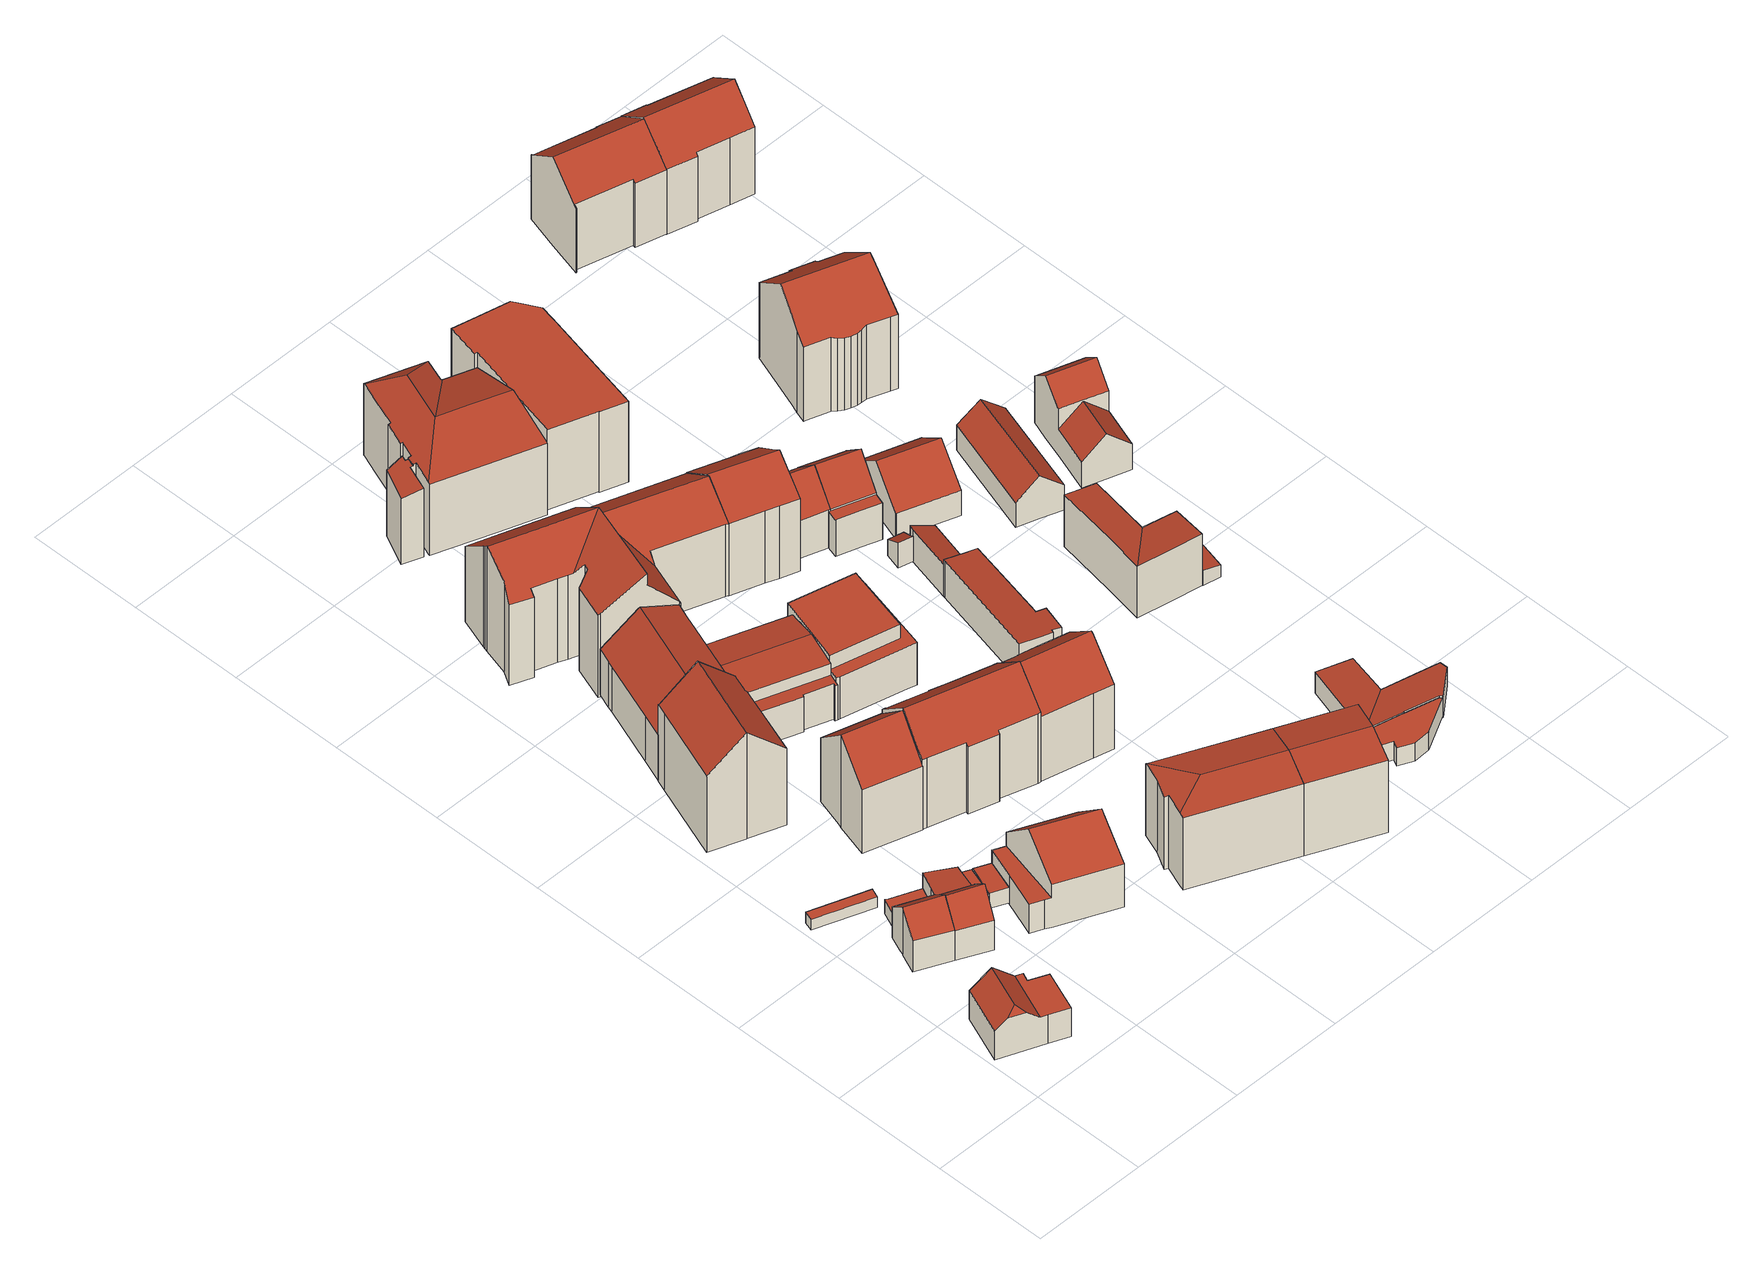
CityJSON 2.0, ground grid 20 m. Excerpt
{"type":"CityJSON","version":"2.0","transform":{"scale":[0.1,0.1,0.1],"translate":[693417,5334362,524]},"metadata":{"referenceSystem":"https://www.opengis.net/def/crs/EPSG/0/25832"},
"CityObjects":{
"building1":{"type":"Building","attributes":{"Gemeindeschluessel":"09162000","HoeheDach":"534.620","HoeheGrund":"525.629","Methode":"2000","NiedrigsteTraufeDesGebaeudes":"531.360","Geometrietyp2DReferenz":"3000","function":"31001_1000","roofType":"3300","measuredHeight":8.99,"storeysAboveGround":2},"geometry":[{"type":"MultiSurface","lod":"2","boundaries":[[[0,1,2,3,4]],[[3,2,5]],[[6,7,8,9]],[[10,11,4,3,5,12,13]],[[9,8,14,15]],[[16,17,11,10]],[[18,6,9,15,16,10,13]],[[12,19,18,13]],[[15,14,17,16]],[[4,11,17,14,8,7,0]],[[1,0,7,6,18,19]],[[12,5,2,1,19]]],"semantics":{"surfaces":[{"type":"RoofSurface"},{"type":"WallSurface"},{"type":"GroundSurface"}],"values":[0,0,1,1,1,1,2,1,1,0,1,0]}}]},
"building2":{"type":"Building","attributes":{"Gemeindeschluessel":"09162000","HoeheDach":"535.265","HoeheGrund":"525.570","Methode":"1000","NiedrigsteTraufeDesGebaeudes":"531.745","Geometrietyp2DReferenz":"3000","function":"31001_1000","roofType":"3100","measuredHeight":9.7},"geometry":[{"type":"MultiSurface","lod":"2","boundaries":[[[20,21,22,23,24,25]],[[26,27,25,24,28,29]],[[30,31,32,22,21,33]],[[34,35,26,29,36,37]],[[30,33,35,34]],[[32,31,37,36,29,28,24,23,22]],[[33,21,20,25,27,26,35]],[[31,30,34,37]]],"semantics":{"surfaces":[{"type":"WallSurface"},{"type":"RoofSurface"},{"type":"GroundSurface"}],"values":[0,0,0,0,1,2,1,0]}}]},
"building3":{"type":"Building","attributes":{"Gemeindeschluessel":"09162000","HoeheDach":"527.870","HoeheGrund":"525.670","Methode":"2000","NiedrigsteTraufeDesGebaeudes":"527.870","Geometrietyp2DReferenz":"3000","function":"51009_1610","roofType":"1000","measuredHeight":2.2},"geometry":[{"type":"MultiSurface","lod":"2","boundaries":[[[38,39,40,41]],[[42,43,38,41]],[[43,44,39,38]],[[40,39,44,45]],[[42,45,44,43]],[[41,40,45,42]]],"semantics":{"surfaces":[{"type":"WallSurface"},{"type":"GroundSurface"},{"type":"RoofSurface"}],"values":[0,1,0,2,0,0]}}]},
"building4":{"type":"Building","attributes":{"Gemeindeschluessel":"09162000","HoeheDach":"535.196","HoeheGrund":"525.600","Methode":"1000","NiedrigsteTraufeDesGebaeudes":"531.464","Geometrietyp2DReferenz":"3000","function":"31001_1000","roofType":"3100","measuredHeight":9.6},"geometry":[{"type":"MultiSurface","lod":"2","boundaries":[[[46,47,48,49,31,50,22,51]],[[52,53,54,55]],[[46,56,57,47]],[[53,57,56,58,59,54]],[[22,59,58,51]],[[51,58,56,46]],[[55,54,59,22,50,31]],[[52,49,48,47,57,53]],[[49,52,55,31]]],"semantics":{"surfaces":[{"type":"GroundSurface"},{"type":"RoofSurface"},{"type":"WallSurface"}],"values":[0,1,2,1,2,2,2,2,2]}}]},
"building5":{"type":"Building","attributes":{"Gemeindeschluessel":"09162000","HoeheDach":"528.417","HoeheGrund":"525.570","Methode":"1000","NiedrigsteTraufeDesGebaeudes":"528.417","Geometrietyp2DReferenz":"3000","function":"31001_2000","roofType":"1000","measuredHeight":2.85},"geometry":[{"type":"MultiSurface","lod":"2","boundaries":[[[60,61,62,63,64]],[[65,64,63,66]],[[67,62,61,68]],[[66,63,62,67]],[[65,66,67,68,69]],[[68,61,60,69]],[[69,60,64,65]]],"semantics":{"surfaces":[{"type":"RoofSurface"},{"type":"WallSurface"},{"type":"GroundSurface"}],"values":[0,1,1,1,2,1,1]}}]},
"building6":{"type":"Building","attributes":{"Gemeindeschluessel":"09162000","HoeheDach":"531.631","HoeheGrund":"525.660","Methode":"1000","NiedrigsteTraufeDesGebaeudes":"530.639","Geometrietyp2DReferenz":"3000","function":"31001_2000","roofType":"1000","measuredHeight":5.97},"geometry":[{"type":"MultiSurface","lod":"2","boundaries":[[[70,71,72,73,74,75]],[[76,75,74,73,77,78,79]],[[80,78,77,81]],[[82,79,78,80]],[[83,70,75,76,79,82]],[[71,70,83,82,80,81,72]],[[81,77,73,72]]],"semantics":{"surfaces":[{"type":"WallSurface"},{"type":"RoofSurface"},{"type":"GroundSurface"}],"values":[0,1,0,0,0,2,0]}}]},
"building7":{"type":"Building","attributes":{"Gemeindeschluessel":"09162000","HoeheDach":"528.800","HoeheGrund":"525.690","Methode":"2000","NiedrigsteTraufeDesGebaeudes":"528.800","Geometrietyp2DReferenz":"3000","function":"31001_2000","roofType":"1000","measuredHeight":3.11},"geometry":[{"type":"MultiSurface","lod":"2","boundaries":[[[84,85,86,87,88,89]],[[87,86,90,72]],[[91,92,85,84]],[[91,93,70,72,90,92]],[[91,84,89,93]],[[85,92,90,86]],[[89,88,70,93]],[[88,87,72,70]]],"semantics":{"surfaces":[{"type":"RoofSurface"},{"type":"WallSurface"},{"type":"GroundSurface"}],"values":[0,1,1,2,1,1,1,1]}}]},
"building8":{"type":"Building","attributes":{"Gemeindeschluessel":"09162000","HoeheDach":"547.050","HoeheGrund":"525.490","Methode":"1000","NiedrigsteTraufeDesGebaeudes":"540.949","Geometrietyp2DReferenz":"3000","function":"31001_9998","roofType":"3100","measuredHeight":21.56,"storeysAboveGround":5},"geometry":[{"type":"MultiSurface","lod":"2","boundaries":[[[94,95,96,97,98,99,100,101,102]],[[103,96,95,104]],[[105,106,107,108]],[[101,100,109,110,111,112]],[[113,114,106,105]],[[115,98,97,116]],[[104,95,94,117]],[[102,101,112,107,106,114]],[[118,117,94,102,114,113]],[[109,100,99,119]],[[119,115,116,103,104,117,118,113,105,108,111,110,109]],[[108,107,112,111]],[[119,99,98,115]],[[116,97,96,103]]],"semantics":{"surfaces":[{"type":"RoofSurface"},{"type":"WallSurface"},{"type":"GroundSurface"}],"values":[0,1,1,1,1,1,1,0,1,1,2,1,1,1]}}]},
"building9":{"type":"Building","attributes":{"Gemeindeschluessel":"09162000","HoeheDach":"528.922","HoeheGrund":"525.750","Methode":"1000","NiedrigsteTraufeDesGebaeudes":"528.922","Geometrietyp2DReferenz":"3000","function":"31001_2000","roofType":"1000","measuredHeight":3.17},"geometry":[{"type":"MultiSurface","lod":"2","boundaries":[[[120,121,122,123]],[[123,122,124,125]],[[125,124,126,127]],[[127,126,121,120]],[[123,125,127,120]],[[121,126,124,122]]],"semantics":{"surfaces":[{"type":"WallSurface"},{"type":"GroundSurface"},{"type":"RoofSurface"}],"values":[0,0,0,0,1,2]}}]},
"building10":{"type":"Building","attributes":{"Gemeindeschluessel":"09162000","HoeheDach":"540.227","HoeheGrund":"525.610","Methode":"2000","NiedrigsteTraufeDesGebaeudes":"531.465","Geometrietyp2DReferenz":"3000","function":"31001_1000","roofType":"3100","measuredHeight":14.62,"storeysAboveGround":3},"geometry":[{"type":"MultiSurface","lod":"2","boundaries":[[[128,129,130,131,132,133,134]],[[135,136,137,138]],[[136,139,130,129,137]],[[140,141,134,133]],[[142,143,144,145,128,134,141,146,147]],[[147,146,141,140,148,149]],[[150,151,143,142,147,149]],[[152,153,135,138,144,143,151]],[[131,130,139,154]],[[155,153,152,151,150,149,148,140,133,132,131,154]],[[138,137,129,128,145,144]],[[135,153,155,154,139,136]]],"semantics":{"surfaces":[{"type":"WallSurface"},{"type":"RoofSurface"},{"type":"GroundSurface"}],"values":[0,1,1,0,1,0,0,0,0,2,0,0]}}]},
"building11":{"type":"Building","attributes":{"Gemeindeschluessel":"09162000","HoeheDach":"544.186","HoeheGrund":"525.440","Methode":"1000","NiedrigsteTraufeDesGebaeudes":"538.300","Geometrietyp2DReferenz":"3000","function":"31001_9998","roofType":"3100","measuredHeight":18.75,"storeysAboveGround":4},"geometry":[{"type":"MultiSurface","lod":"2","boundaries":[[[156,157,158,159,160,161]],[[162,163,164,165,159,158]],[[166,167,168,169]],[[170,171,172,173]],[[164,163,171,170]],[[170,173,174,166,169,161,160,159,165,164]],[[167,175,172,156,168]],[[174,175,167,166]],[[173,172,175,174]],[[172,171,163,162,158,157,156]],[[169,168,156,161]]],"semantics":{"surfaces":[{"type":"WallSurface"},{"type":"GroundSurface"},{"type":"RoofSurface"}],"values":[0,0,0,0,0,1,2,0,0,2,0]}}]},
"building12":{"type":"Building","attributes":{"Gemeindeschluessel":"09162000","HoeheDach":"540.547","HoeheGrund":"525.570","Methode":"2000","NiedrigsteTraufeDesGebaeudes":"534.765","Geometrietyp2DReferenz":"3000","function":"31001_9998","roofType":"3100","measuredHeight":14.98,"storeysAboveGround":3},"geometry":[{"type":"MultiSurface","lod":"2","boundaries":[[[176,177,178,179]],[[180,181,182,183]],[[184,185,186,187,188]],[[183,182,186,185]],[[184,188,189,190]],[[191,192,193,194,195]],[[190,189,196,197]],[[194,187,186,182,181,198,199,195]],[[176,179,192,191,200,201,180,183,185,184,190,197,202]],[[201,198,181,180]],[[177,203,196,189,188,187,194,193,178]],[[200,199,198,201]],[[197,196,203,202]],[[193,192,179,178]],[[191,195,199,200]],[[177,176,202,203]]],"semantics":{"surfaces":[{"type":"WallSurface"},{"type":"RoofSurface"},{"type":"GroundSurface"}],"values":[0,0,0,0,0,0,0,1,2,0,1,0,0,0,0,0]}}]},
"building13":{"type":"Building","attributes":{"Gemeindeschluessel":"09162000","HoeheDach":"544.808","HoeheGrund":"525.440","Methode":"1000","NiedrigsteTraufeDesGebaeudes":"538.998","Geometrietyp2DReferenz":"3000","function":"31001_1000","roofType":"3100","measuredHeight":19.37,"storeysAboveGround":4},"geometry":[{"type":"MultiSurface","lod":"2","boundaries":[[[204,205,206,207]],[[208,209,210,211]],[[173,212,213,170]],[[170,213,214,215]],[[216,217,218,219]],[[207,206,220,221]],[[215,214,222,223]],[[224,225,226,227]],[[228,229,209,208]],[[230,231,232,233]],[[211,210,234,235]],[[236,237,238,239]],[[221,220,237,236]],[[233,232,205,204]],[[240,239,238,241,242,174]],[[223,222,225,224]],[[235,234,217,216]],[[227,226,229,228]],[[242,243,244,212,173,245,246,174]],[[247,218,217,234,210,209,229,226,225,222,214,213,212,244]],[[219,248,230,233,204,207,221,236,239,240,174,246,245,173,170,215,223,224,227,228,208,211,235,216]],[[241,238,237,220,206,205,232,231,247,244,243,242]],[[231,230,248,219,218,247]]],"semantics":{"surfaces":[{"type":"WallSurface"},{"type":"RoofSurface"},{"type":"GroundSurface"}],"values":[0,0,0,0,0,0,0,0,0,0,0,0,0,0,0,0,0,0,0,1,2,1,0]}}]},
"building14":{"type":"Building","attributes":{"Gemeindeschluessel":"09162000","HoeheDach":"536.099","HoeheGrund":"525.440","Methode":"2000","NiedrigsteTraufeDesGebaeudes":"532.536","Geometrietyp2DReferenz":"3000","function":"31001_9998","roofType":"3100","measuredHeight":10.66,"storeysAboveGround":2},"geometry":[{"type":"MultiSurface","lod":"2","boundaries":[[[249,250,251,252,253,254]],[[255,256,257,258]],[[259,260,261,262,263,264]],[[265,266,267,268]],[[268,267,251,250]],[[262,261,269,270,271,263]],[[254,253,272,273]],[[274,275,276,277]],[[278,271,270,279]],[[258,257,275,274]],[[272,253,252,251,267,266,280,281,282,283,284]],[[284,283,264,263,271,278,285,286,287,288,289,290]],[[282,281,260,259,264,283]],[[291,292,293,294,295,265,268,250,249,254,273,290,289,288,287,286,255,258,274,277]],[[281,280,295,294,293,292,291,277,276,279,270,269,261,260]],[[295,280,266,265]],[[286,285,256,255]],[[273,272,284,290]],[[279,276,275,257,256,285,278]]],"semantics":{"surfaces":[{"type":"WallSurface"},{"type":"RoofSurface"},{"type":"GroundSurface"}],"values":[0,0,1,0,0,1,0,0,0,0,1,0,0,2,0,0,0,0,1]}}]},
"building15":{"type":"Building","attributes":{"Gemeindeschluessel":"09162000","HoeheDach":"546.719","HoeheGrund":"525.103","Methode":"2000","NiedrigsteTraufeDesGebaeudes":"538.225","Geometrietyp2DReferenz":"3000","function":"31001_9998","roofType":"3100","measuredHeight":21.62,"storeysAboveGround":4},"geometry":[{"type":"MultiSurface","lod":"2","boundaries":[[[296,297,298,299]],[[300,301,302,303]],[[304,305,306,307,308,309,310]],[[311,310,312,313,314]],[[315,316,317,318]],[[319,320,321,322]],[[303,302,323,324]],[[325,326,327,328,329]],[[330,331,327,326]],[[332,333,334,335]],[[301,300,336,337]],[[338,339,322,321]],[[340,341,334,333,342,343,344,345]],[[332,346,313,312,342,333]],[[347,298,297,317,316,348,329,328,349,343]],[[301,337,344,343,349,328,327,331,323,302]],[[324,323,331,330]],[[350,306,305,351]],[[319,351,305,304,320]],[[352,307,306,350]],[[353,299,298,347,309,308]],[[354,339,338,311,314]],[[336,355,345,344,337]],[[318,317,297,296]],[[325,329,348,356]],[[353,308,307,352]],[[319,322,339,354,346,332,335,357,358,355,336,300,303,324,330,326,325,356,315,318,296,299,353,352,350,351]],[[358,340,345,355]],[[335,334,341,357]],[[354,314,313,346]],[[356,348,316,315]],[[338,321,320,304,310,311]],[[340,358,357,341]],[[342,312,310,309,347,343]]],"semantics":{"surfaces":[{"type":"WallSurface"},{"type":"RoofSurface"},{"type":"GroundSurface"}],"values":[0,0,1,1,0,0,0,0,0,0,0,0,1,0,1,1,0,0,0,0,0,0,0,0,0,0,2,0,0,0,0,1,0,0]}}]},
"building16":{"type":"Building","attributes":{"Gemeindeschluessel":"09162000","HoeheDach":"541.520","HoeheGrund":"525.580","Methode":"2000","NiedrigsteTraufeDesGebaeudes":"540.235","Geometrietyp2DReferenz":"3000","function":"31001_1000","roofType":"3200","measuredHeight":15.94,"storeysAboveGround":5},"geometry":[{"type":"MultiSurface","lod":"2","boundaries":[[[359,360,361,362,363,364]],[[365,366,367,368]],[[369,370,371,372]],[[371,373,374,375,376,372]],[[377,367,366,374,373]],[[362,361,370,369]],[[378,379,359,364]],[[375,374,366,365]],[[368,378,364,363,362,369,372,376,375,365]],[[379,367,377,360,359]],[[377,373,371,370,361,360]],[[368,367,379,378]]],"semantics":{"surfaces":[{"type":"WallSurface"},{"type":"RoofSurface"},{"type":"GroundSurface"}],"values":[0,0,0,0,1,0,0,0,2,1,1,0]}}]},
"building17":{"type":"Building","attributes":{"Gemeindeschluessel":"09162000","HoeheDach":"536.412","HoeheGrund":"524.990","Methode":"2000","NiedrigsteTraufeDesGebaeudes":"533.650","Geometrietyp2DReferenz":"3000","function":"31001_1000","roofType":"1000","measuredHeight":11.42,"storeysAboveGround":3},"geometry":[{"type":"MultiSurface","lod":"2","boundaries":[[[380,381,382,383,384,385,386,387,388,389]],[[390,391,392,393,394,387,386,385,384]],[[395,396,397,398,399,400,401,402,391,390]],[[403,400,399,389,388,387,394]],[[404,405,403,394,393,392]],[[383,382,396,395,390,384]],[[400,403,405,401]],[[389,399,398,380]],[[402,401,405,404,392,391]],[[381,380,398,397,396,382]]],"semantics":{"surfaces":[{"type":"GroundSurface"},{"type":"WallSurface"},{"type":"RoofSurface"}],"values":[0,1,2,1,2,1,1,1,1,1]}}]},
"building18":{"type":"Building","attributes":{"Gemeindeschluessel":"09162000","HoeheDach":"544.243","HoeheGrund":"525.480","Methode":"1000","NiedrigsteTraufeDesGebaeudes":"538.591","Geometrietyp2DReferenz":"3000","function":"31001_1000","roofType":"3100","measuredHeight":18.76,"storeysAboveGround":4},"geometry":[{"type":"MultiSurface","lod":"2","boundaries":[[[406,407,408,409,410,411,412,413]],[[414,415,416,417]],[[418,419,420,421]],[[422,423,424,425,407,406]],[[417,416,419,418]],[[424,423,414,417,418,421,426,427,428,429,430,431,425]],[[416,415,422,406,413,420,419]],[[428,411,410,429]],[[431,408,407,425]],[[429,410,409,430]],[[420,413,412,427,426,421]],[[427,412,411,428]],[[423,422,415,414]],[[430,409,408,431]]],"semantics":{"surfaces":[{"type":"RoofSurface"},{"type":"WallSurface"},{"type":"GroundSurface"}],"values":[0,1,1,1,1,2,0,1,1,1,1,1,1,1]}}]},
"building19":{"type":"Building","attributes":{"Gemeindeschluessel":"09162000","HoeheDach":"541.920","HoeheGrund":"524.152","Methode":"2000","NiedrigsteTraufeDesGebaeudes":"537.458","Geometrietyp2DReferenz":"3000","function":"31001_9998","roofType":"3200","measuredHeight":17.77,"storeysAboveGround":3},"geometry":[{"type":"MultiSurface","lod":"2","boundaries":[[[432,433,434,435]],[[436,437,438,439,440,441]],[[439,438,442,443,444,445,446,440]],[[447,448,449,450]],[[451,452,453,454,455]],[[456,442,438,437]],[[457,458,459,460,461,462,463]],[[464,465,466,467]],[[442,456,468,469,470,443]],[[468,456,437,436,441,471,472,473,432,435,464,467,474,462,461,460,475,447,450,476,477,478,479,480,481,482,483,484,485,469]],[[482,481,480,453,452,486]],[[435,434,465,464]],[[487,488,489,485,484,483,482,486]],[[474,490,463,462]],[[440,446,491,472,471,441]],[[485,489,470,469]],[[475,492,448,447]],[[493,494,458,457]],[[479,454,453,480]],[[495,496,455,454,479,478,477,476]],[[487,486,452,451,445]],[[450,449,495,476]],[[445,451,455,496,495,449,448,492,459,458,494,491,446]],[[444,443,470,489,488,487,445]],[[467,466,490,474]],[[473,472,491,494,493,433,432]],[[460,459,492,475]],[[434,433,493,457,463,490,466,465]]],"semantics":{"surfaces":[{"type":"WallSurface"},{"type":"RoofSurface"},{"type":"GroundSurface"}],"values":[0,0,1,0,1,0,0,0,0,2,0,0,0,0,0,0,0,0,0,0,1,0,1,1,0,0,0,1]}}]},
"building20":{"type":"Building","attributes":{"Gemeindeschluessel":"09162000","HoeheDach":"541.545","HoeheGrund":"525.630","Methode":"1000","NiedrigsteTraufeDesGebaeudes":"540.220","Geometrietyp2DReferenz":"3000","function":"31001_1000","roofType":"3100","measuredHeight":15.91,"storeysAboveGround":5},"geometry":[{"type":"MultiSurface","lod":"2","boundaries":[[[497,498,366,367]],[[499,497,367,379]],[[500,501,502,498,497,499]],[[501,500,378,368,365,502]],[[378,379,367,368]],[[500,499,379,378]],[[365,366,498,502]],[[368,367,366,365]]],"semantics":{"surfaces":[{"type":"RoofSurface"},{"type":"WallSurface"},{"type":"GroundSurface"}],"values":[0,0,1,2,1,1,1,1]}}]},
"building21":{"type":"Building","attributes":{"Gemeindeschluessel":"09162000","HoeheDach":"544.354","HoeheGrund":"524.970","Methode":"1000","NiedrigsteTraufeDesGebaeudes":"539.691","Geometrietyp2DReferenz":"3000","function":"31001_1000","roofType":"3100","measuredHeight":19.38,"storeysAboveGround":5},"geometry":[{"type":"MultiSurface","lod":"2","boundaries":[[[503,504,505,506,507,508,509,510,511,512,513,514,515]],[[509,320,516,510]],[[504,517,518,505]],[[513,519,520,514]],[[506,521,522,507]],[[507,522,523,508]],[[503,524,517,504]],[[514,520,525,515]],[[517,524,525,520,519,526,527]],[[516,527,526,512,511,510]],[[508,523,320,509]],[[512,526,519,513]],[[505,518,521,506]],[[515,525,524,503]],[[523,522,521,518,517,527,516,320]]],"semantics":{"surfaces":[{"type":"GroundSurface"},{"type":"WallSurface"},{"type":"RoofSurface"}],"values":[0,1,1,1,1,1,1,1,2,1,1,1,1,1,2]}}]},
"building22":{"type":"Building","attributes":{"Gemeindeschluessel":"09162000","HoeheDach":"532.696","HoeheGrund":"525.330","Methode":"1000","NiedrigsteTraufeDesGebaeudes":"531.486","Geometrietyp2DReferenz":"3000","function":"31001_1000","roofType":"1000","measuredHeight":7.37},"geometry":[{"type":"MultiSurface","lod":"2","boundaries":[[[528,529,530,531]],[[532,533,534,535]],[[536,537,538,539]],[[539,540,528,531,541,542,543,544,532,535,545,536]],[[539,538,546,540]],[[540,546,529,528]],[[542,541,547,548,549,543]],[[535,534,550,545]],[[549,551,533,532,544,543]],[[548,547,530,529,546,538,537,550,534,533,551,549]],[[545,550,537,536]],[[531,530,547,541]]],"semantics":{"surfaces":[{"type":"WallSurface"},{"type":"GroundSurface"},{"type":"RoofSurface"}],"values":[0,0,0,1,0,0,0,0,0,2,0,0]}}]},
"building23":{"type":"Building","attributes":{"Gemeindeschluessel":"09162000","HoeheDach":"541.550","HoeheGrund":"525.160","Methode":"1000","NiedrigsteTraufeDesGebaeudes":"541.550","Geometrietyp2DReferenz":"3000","function":"31001_9998","roofType":"1000","measuredHeight":16.39,"storeysAboveGround":3},"geometry":[{"type":"MultiSurface","lod":"2","boundaries":[[[552,553,554,555]],[[556,557,558,559,560,561]],[[555,554,561,560]],[[562,563,564,565,566,567,552,555,560,559,558,568,569]],[[569,570,571,562]],[[572,573,574,571,570,575,557,556,561,554,553,576,577]],[[566,577,576,567]],[[564,573,572,565]],[[562,571,574,563]],[[563,574,573,564]],[[565,572,577,566]],[[575,570,569,568,558,557]],[[567,576,553,552]]],"semantics":{"surfaces":[{"type":"WallSurface"},{"type":"GroundSurface"},{"type":"RoofSurface"}],"values":[0,0,0,1,0,2,0,0,0,0,0,0,0]}}]},
"building24":{"type":"Building","attributes":{"Gemeindeschluessel":"09162000","HoeheDach":"537.591","HoeheGrund":"525.120","Methode":"1000","NiedrigsteTraufeDesGebaeudes":"531.884","Geometrietyp2DReferenz":"3000","function":"31001_1000","roofType":"3100","measuredHeight":12.47,"storeysAboveGround":3},"geometry":[{"type":"MultiSurface","lod":"2","boundaries":[[[578,579,580,581]],[[579,578,582,583,584,585]],[[586,581,580,587,588,589]],[[583,590,591,592,593,584]],[[585,584,593,592,594,595,596]],[[597,595,594,598]],[[590,583,582,578,581,586,589,599,600,601,602,603,597,598,591]],[[589,588,604,599]],[[604,588,587,580,579,585,596,605,606,607]],[[592,591,598,594]],[[599,604,607,600]],[[607,606,605,602,601,600]],[[605,596,595,597,603,602]]],"semantics":{"surfaces":[{"type":"WallSurface"},{"type":"RoofSurface"},{"type":"GroundSurface"}],"values":[0,0,0,0,1,0,2,0,1,0,0,0,0]}}]},
"building25":{"type":"Building","attributes":{"Gemeindeschluessel":"09162000","HoeheDach":"530.295","HoeheGrund":"525.270","Methode":"1000","NiedrigsteTraufeDesGebaeudes":"528.570","Geometrietyp2DReferenz":"3000","function":"31001_2000","roofType":"2100","measuredHeight":5.03},"geometry":[{"type":"MultiSurface","lod":"2","boundaries":[[[608,609,610,611]],[[610,612,613,611]],[[614,615,616,617]],[[616,615,613,612]],[[614,608,611,613,615]],[[609,617,616,612,610]],[[608,614,617,609]]],"semantics":{"surfaces":[{"type":"WallSurface"},{"type":"GroundSurface"},{"type":"RoofSurface"}],"values":[0,0,0,0,1,2,0]}}]},
"building26":{"type":"Building","attributes":{"Gemeindeschluessel":"09162000","HoeheDach":"531.732","HoeheGrund":"525.240","Methode":"1000","NiedrigsteTraufeDesGebaeudes":"529.360","Geometrietyp2DReferenz":"3000","function":"31001_2000","roofType":"2100","measuredHeight":6.49},"geometry":[{"type":"MultiSurface","lod":"2","boundaries":[[[618,619,620,621,622,623]],[[624,623,622,625]],[[626,621,620,627]],[[627,620,619,628]],[[629,618,623,624]],[[628,619,618,629]],[[625,622,621,626]],[[624,625,626,627,628,629]]],"semantics":{"surfaces":[{"type":"RoofSurface"},{"type":"WallSurface"},{"type":"GroundSurface"}],"values":[0,1,1,1,1,1,1,2]}}]},
"building27":{"type":"Building","attributes":{"Gemeindeschluessel":"09162000","HoeheDach":"529.062","HoeheGrund":"525.430","Methode":"1000","NiedrigsteTraufeDesGebaeudes":"529.062","Geometrietyp2DReferenz":"3000","function":"31001_1000","roofType":"1000","measuredHeight":3.63,"storeysAboveGround":1},"geometry":[{"type":"MultiSurface","lod":"2","boundaries":[[[630,631,632,633,634,635,636,637,638]],[[638,639,640,630]],[[630,640,641,631]],[[635,642,643,636]],[[634,644,642,635]],[[636,643,645,637]],[[633,646,644,634]],[[632,647,646,633]],[[639,645,643,642,644,646,647,641,640]],[[631,641,647,632]],[[637,645,639,638]]],"semantics":{"surfaces":[{"type":"GroundSurface"},{"type":"WallSurface"},{"type":"RoofSurface"}],"values":[0,1,1,1,1,1,1,1,2,1,1]}}]},
"building28":{"type":"Building","attributes":{"Gemeindeschluessel":"09162000","HoeheDach":"537.550","HoeheGrund":"525.110","Methode":"2000","NiedrigsteTraufeDesGebaeudes":"532.527","Geometrietyp2DReferenz":"3000","function":"31001_1000","roofType":"3100","measuredHeight":12.44,"storeysAboveGround":3},"geometry":[{"type":"MultiSurface","lod":"2","boundaries":[[[648,649,650,651,652,653,654,581,578,655,583,591,656,657]],[[649,648,657,658,659,660]],[[660,659,658,661,662,584,663]],[[664,665,666,651,650,649,660]],[[583,584,662,591]],[[667,666,665,668,669,670,671]],[[668,579,663,584,583,655,578]],[[671,670,669,581,654,653]],[[661,658,657,656,591,662]],[[664,660,663,579]],[[652,651,666,667,671,653]],[[665,664,579,668]],[[581,669,668,578]]],"semantics":{"surfaces":[{"type":"GroundSurface"},{"type":"WallSurface"},{"type":"RoofSurface"}],"values":[0,1,2,1,1,2,1,1,1,2,1,1,1]}}]},
"building29":{"type":"Building","attributes":{"Gemeindeschluessel":"09162000","HoeheDach":"529.483","HoeheGrund":"525.250","Methode":"1000","NiedrigsteTraufeDesGebaeudes":"528.792","Geometrietyp2DReferenz":"3000","function":"31001_2000","roofType":"1000","measuredHeight":4.23},"geometry":[{"type":"MultiSurface","lod":"2","boundaries":[[[672,673,674,675]],[[676,677,678,679,680,681,682]],[[683,684,685,686,687,688,689,678]],[[690,686,685,691]],[[692,676,682,693]],[[694,695,696,697]],[[690,694,697,672,675,698,699,692,693,700,701,702,689,688,687,686]],[[701,680,679,702]],[[682,681,680,701,700,693]],[[699,698,675,674,703,677,676,692]],[[690,691,695,694]],[[697,696,673,672]],[[703,674,673,696,695,691,685,684,683,678,677]],[[689,702,679,678]]],"semantics":{"surfaces":[{"type":"WallSurface"},{"type":"RoofSurface"},{"type":"GroundSurface"}],"values":[0,1,0,0,0,0,2,0,0,0,0,0,1,0]}}]},
"building30":{"type":"Building","attributes":{"Gemeindeschluessel":"09162000","HoeheDach":"535.396","HoeheGrund":"525.040","Methode":"1000","NiedrigsteTraufeDesGebaeudes":"530.079","Geometrietyp2DReferenz":"3000","function":"31001_1000","roofType":"3100","measuredHeight":10.36,"storeysAboveGround":2},"geometry":[{"type":"MultiSurface","lod":"2","boundaries":[[[704,705,706,707,708]],[[709,704,708,710]],[[711,712,713,714]],[[715,716,709,710,717,711,714]],[[716,705,704,709]],[[708,707,712,711,717,710]],[[705,716,715,714,713,706]],[[706,713,712,707]]],"semantics":{"surfaces":[{"type":"RoofSurface"},{"type":"WallSurface"},{"type":"GroundSurface"}],"values":[0,1,1,2,1,1,1,0]}}]},
"building31":{"type":"Building","attributes":{"Gemeindeschluessel":"09162000","HoeheDach":"535.802","HoeheGrund":"525.270","Methode":"1000","NiedrigsteTraufeDesGebaeudes":"534.820","Geometrietyp2DReferenz":"3000","function":"31001_1000","roofType":"1000","measuredHeight":10.53},"geometry":[{"type":"MultiSurface","lod":"2","boundaries":[[[718,719,720,721,722,723]],[[724,725,726,727,728,729]],[[726,725,720,719]],[[729,730,731,732,722]],[[722,732,731,733,734,723]],[[721,720,725,724,729,722]],[[728,735,730,729]],[[719,718,723,734,733,735,728,727,726]],[[733,731,730,735]]],"semantics":{"surfaces":[{"type":"WallSurface"},{"type":"RoofSurface"},{"type":"GroundSurface"}],"values":[0,0,0,1,0,1,0,2,0]}}]},
"building32":{"type":"Building","attributes":{"Gemeindeschluessel":"09162000","HoeheDach":"528.248","HoeheGrund":"525.250","Methode":"1000","NiedrigsteTraufeDesGebaeudes":"527.699","Geometrietyp2DReferenz":"3000","function":"31001_2000","roofType":"2100","measuredHeight":3},"geometry":[{"type":"MultiSurface","lod":"2","boundaries":[[[736,737,738,739]],[[738,740,741,739]],[[739,741,742,736]],[[737,743,740,738]],[[736,742,743,737]],[[741,740,743,742]]],"semantics":{"surfaces":[{"type":"GroundSurface"},{"type":"WallSurface"},{"type":"RoofSurface"}],"values":[0,1,1,1,1,2]}}]},
"building33":{"type":"Building","attributes":{"Gemeindeschluessel":"09162000","HoeheDach":"533.583","HoeheGrund":"524.960","Methode":"1000","NiedrigsteTraufeDesGebaeudes":"530.025","Geometrietyp2DReferenz":"3000","function":"31001_1000","roofType":"3100","measuredHeight":8.62},"geometry":[{"type":"MultiSurface","lod":"2","boundaries":[[[744,745,746,747]],[[748,749,745,744]],[[750,749,748,751]],[[752,747,746,753]],[[754,751,748,744,747,752]],[[745,749,750,755,753,746]],[[751,754,752,753,755,750]]],"semantics":{"surfaces":[{"type":"RoofSurface"},{"type":"WallSurface"},{"type":"GroundSurface"}],"values":[0,0,1,1,1,1,2]}}]},
"building34":{"type":"Building","attributes":{"Gemeindeschluessel":"09162000","HoeheDach":"546.339","HoeheGrund":"525.070","Methode":"1000","NiedrigsteTraufeDesGebaeudes":"539.593","Geometrietyp2DReferenz":"3000","function":"31001_9998","roofType":"3100","measuredHeight":21.27,"storeysAboveGround":4},"geometry":[{"type":"MultiSurface","lod":"2","boundaries":[[[756,757,758,759]],[[760,761,762,763]],[[764,765,766,767,768,769]],[[770,771,761,760]],[[772,773,774,775,762,761,771,776]],[[777,778,779,756,759,780,781,782,783,784,785,765,764,769,786,787,788,770,760,763,789,790,791]],[[792,778,777,791,773,772]],[[778,792,793,779]],[[794,795,776,771,770,788,787,786]],[[779,793,757,756]],[[763,762,775,789]],[[759,758,796,780]],[[780,796,797,781]],[[767,766,798,799,800,801,797,796,758,757,793,792,772,776,795,794,768]],[[783,800,799,784]],[[790,774,773,791]],[[782,801,800,783]],[[784,799,798,785]],[[789,775,774,790]],[[781,797,801,782]],[[785,798,766,765]],[[769,768,794,786]]],"semantics":{"surfaces":[{"type":"WallSurface"},{"type":"RoofSurface"},{"type":"GroundSurface"}],"values":[0,0,0,0,1,2,0,0,0,0,0,0,0,1,0,0,0,0,0,0,0,0]}}]},
"building35":{"type":"Building","attributes":{"Gemeindeschluessel":"09162000","HoeheDach":"537.685","HoeheGrund":"524.980","Methode":"2000","NiedrigsteTraufeDesGebaeudes":"530.189","Geometrietyp2DReferenz":"3000","function":"31001_1000","roofType":"3100","measuredHeight":12.71},"geometry":[{"type":"MultiSurface","lod":"2","boundaries":[[[802,803,804,805,806]],[[807,808,809,810]],[[803,811,812,813,814,815,810,809,804]],[[816,817,806,805,808,807,818,819,820]],[[821,813,812,822,816,820]],[[812,811,823,822]],[[822,823,817,816]],[[823,811,803,802,806,817]],[[804,809,808,805]],[[815,814,813,821,820,819,818,807,810]]],"semantics":{"surfaces":[{"type":"RoofSurface"},{"type":"WallSurface"},{"type":"GroundSurface"}],"values":[0,1,1,1,1,0,0,1,0,2]}}]},
"building36":{"type":"Building","attributes":{"Gemeindeschluessel":"09162000","HoeheDach":"545.340","HoeheGrund":"527.310","Methode":"2000","NiedrigsteTraufeDesGebaeudes":"540.275","Geometrietyp2DReferenz":"3000","function":"31001_9998","roofType":"3100","measuredHeight":18.03,"storeysAboveGround":4},"geometry":[{"type":"MultiSurface","lod":"2","boundaries":[[[824,825,826,827]],[[828,829,830,831,832,833,834,835]],[[836,837,838,839,840,824,827,841,842,843,844,845,846,847]],[[838,848,849,839]],[[839,849,850,840]],[[844,832,831,845]],[[840,850,825,824]],[[825,850,849,848,851,828,835,826]],[[837,851,848,838]],[[843,833,832,844]],[[846,830,829,847]],[[842,834,833,843]],[[845,831,830,846]],[[826,835,834,842,841,827]],[[851,837,836,847,829,828]]],"semantics":{"surfaces":[{"type":"WallSurface"},{"type":"RoofSurface"},{"type":"GroundSurface"}],"values":[0,1,2,0,0,0,0,1,0,0,0,0,0,0,0]}}]},
"building37":{"type":"Building","attributes":{"Gemeindeschluessel":"09162000","HoeheDach":"545.510","HoeheGrund":"527.250","Methode":"2000","NiedrigsteTraufeDesGebaeudes":"540.422","Geometrietyp2DReferenz":"3000","function":"31001_9998","roofType":"3100","measuredHeight":18.26,"storeysAboveGround":4},"geometry":[{"type":"MultiSurface","lod":"2","boundaries":[[[852,853,854,855,856,857,858]],[[859,853,852,860]],[[861,862,863,864]],[[855,865,866,867,868,856]],[[869,870,871,872]],[[860,852,858,873]],[[864,863,870,869]],[[874,854,853,859]],[[867,866,865,874,859,860,873,875,861,864,869,872]],[[858,857,862,861,875,873]],[[865,855,854,874]],[[872,871,868,867]],[[856,868,871,870,863,862,857]]],"semantics":{"surfaces":[{"type":"RoofSurface"},{"type":"WallSurface"},{"type":"GroundSurface"}],"values":[0,1,1,1,1,1,1,1,2,1,1,1,0]}}]}
},
"vertices":[
[99,143,74],[66,156,106],[36,81,106],[46,67,93],[65,59,74],[19,78,93],[111,138,16],[111,138,74],[105,124,74],[105,124,16],[76,55,16],[76,55,74],[0,86,74],[0,86,16],[137,110,74],[137,110,16],[110,41,16],[110,41,74],[33,169,16],[33,169,74],
[74,361,78],[133,335,78],[133,335,16],[74,361,16],[73,361,16],[73,361,78],[59,326,112],[63,336,102],[63,336,16],[59,326,16],[102,265,77],[102,265,16],[118,300,16],[118,300,113],[44,292,79],[58,326,113],[58,326,16],[44,292,16],
[106,433,17],[106,433,39],[100,417,39],[100,417,17],[2,453,17],[7,469,17],[7,469,39],[2,453,39],
[189,310,16],[175,278,16],[174,276,16],[157,240,16],[117,300,16],[189,311,16],[157,240,75],[174,276,112],[117,300,112],[102,265,76],[189,310,76],[175,278,109],[189,311,75],[133,335,75],
[140,350,44],[153,379,44],[105,399,44],[100,402,44],[87,373,44],[87,373,16],[100,402,16],[105,399,16],[153,379,16],[140,350,16],
[189,311,17],[198,343,17],[202,357,17],[202,357,68],[198,343,67],[189,311,66],[185,313,67],[153,379,76],[140,350,76],[133,335,76],[140,350,17],[153,379,17],[133,335,17],[185,313,17],
[209,301,48],[226,353,48],[205,363,48],[202,357,48],[189,311,48],[189,310,48],[205,363,17],[209,301,17],[226,353,17],[189,310,17],
[70,647,230],[129,626,170],[171,746,170],[168,747,173],[170,752,173],[178,775,173],[179,777,173],[123,797,230],[69,647,230],[171,746,15],[129,626,15],[57,799,15],[57,799,170],[64,818,170],[64,818,15],[179,777,15],[123,797,15],[64,817,15],[64,817,170],[10,669,15],[10,669,169],[170,752,15],[168,747,15],[70,647,15],[69,647,15],[178,775,15],
[237,289,18],[237,289,49],[209,301,49],[209,301,18],[228,353,49],[228,353,18],[255,341,49],[255,341,18],
[275,332,75],[275,332,103],[276,332,103],[276,332,16],[275,332,16],[255,341,16],[255,341,75],[347,168,103],[362,227,162],[261,273,162],[246,213,103],[376,287,103],[237,289,16],[237,289,75],[217,226,75],[236,218,75],[246,213,75],[261,273,75],[222,246,75],[215,227,75],[222,246,16],[215,227,16],[217,226,16],[236,218,16],[246,213,16],[347,168,16],[376,287,16],[362,227,16],
[180,567,202],[183,575,194],[197,625,143],[197,625,14],[183,575,14],[180,567,14],[198,625,143],[294,596,143],[294,596,14],[198,625,14],[258,481,14],[258,481,143],[164,510,143],[164,510,14],[293,596,14],[293,596,143],[276,539,202],[276,539,14],[258,482,14],[258,482,144],
[182,774,16],[182,774,142],[178,775,143],[178,775,16],[119,971,16],[119,971,108],[128,995,108],[128,995,16],[247,955,16],[129,997,16],[129,997,108],[188,976,165],[247,955,142],[246,953,142],[246,953,16],[64,818,16],[179,777,16],[179,777,143],[123,797,165],[64,818,108],[237,929,142],[237,929,16],[116,961,108],[79,858,108],[79,858,16],[116,961,16],[233,918,16],[233,918,142],
[377,447,14],[377,447,154],[375,443,150],[375,443,14],[399,565,14],[399,565,151],[466,545,152],[466,545,14],[276,539,207],[293,596,151],[298,595,151],[298,595,14],[473,543,14],[473,543,152],[458,486,207],[458,486,14],[326,457,150],[326,457,14],[300,594,151],[300,594,14],[367,574,14],[367,574,151],[367,576,150],[367,576,14],[400,566,14],[400,566,150],[444,428,14],[444,428,155],[439,429,155],[439,429,14],[468,545,152],[468,545,14],[327,462,14],[327,462,154],[266,480,155],[266,480,14],[259,482,14],[259,482,155],[258,482,155],[263,499,171],[275,537,208],[275,537,14],[263,499,14],[458,484,208],[458,484,14],
[326,726,14],[327,726,14],[327,726,86],[326,726,86],[281,742,86],[281,742,14],[331,883,14],[331,883,85],[328,874,87],[328,874,14],[331,741,112],[335,740,112],[351,793,121],[350,794,121],[207,845,121],[188,792,112],[330,721,14],[330,721,85],[326,722,85],[326,722,14],[357,815,117],[367,846,112],[226,897,112],[279,739,85],[279,739,14],[357,864,14],[357,864,87],[370,859,87],[370,859,14],[226,897,88],[367,846,88],[331,725,86],[335,740,88],[331,741,88],[188,792,88],[182,774,85],[233,918,85],[233,918,14],[226,897,14],[207,845,14],[188,792,14],[182,774,14],[367,846,14],[357,815,14],[351,793,14],[335,740,14],[331,725,14],
[179,1211,11],[179,1211,165],[194,1206,165],[194,1206,11],[135,1088,11],[135,1088,181],[95,1102,181],[95,1102,11],[416,1061,205],[416,1063,204],[432,1121,156],[429,1122,156],[270,1178,156],[267,1180,156],[248,1121,205],[278,1034,142],[199,972,205],[247,955,148],[249,954,145],[84,1186,11],[84,1186,215],[102,1239,164],[102,1239,11],[401,1007,11],[401,1007,157],[397,1009,157],[397,1009,11],[91,1091,173],[91,1091,11],[81,1175,11],[69,1129,11],[69,1129,194],[80,1173,227],[81,1175,225],[55,1105,11],[55,1105,174],[129,997,11],[129,997,179],[126,998,178],[126,998,11],[150,1082,11],[150,1082,181],[284,1049,157],[284,1049,11],[171,1063,192],[146,1055,178],[199,972,227],[246,1114,227],[159,1079,181],[175,1073,192],[247,955,11],[267,1180,165],[83,1181,219],[166,1142,227],[432,1121,11],[416,1063,11],[429,1122,11],[270,1178,11],[249,954,11],[175,1073,11],[83,1181,11],[146,1055,11],[171,1063,11],
[430,131,162],[433,140,164],[446,176,164],[446,176,16],[433,140,16],[430,131,16],[647,165,16],[647,165,162],[623,110,175],[623,110,16],[440,179,16],[440,179,162],[458,210,163],[458,210,16],[470,244,163],[470,245,162],[470,245,16],[470,244,16],[500,165,175],[598,56,16],[598,56,162],
[462,692,10],[446,696,10],[336,723,10],[333,724,10],[331,725,10],[336,743,10],[342,762,10],[370,859,10],[480,832,10],[495,828,10],[331,725,96],[336,743,96],[336,743,124],[342,762,124],[370,859,124],[333,724,96],[336,723,96],[446,696,96],[462,692,96],[495,828,96],[480,832,96],[451,715,96],[337,743,96],[480,832,124],[337,743,124],[451,715,124],
[577,458,202],[591,514,150],[539,527,150],[540,530,146],[508,538,146],[507,535,149],[473,543,149],[459,487,202],[563,399,15],[563,399,146],[530,407,146],[530,407,15],[444,428,15],[444,428,146],[458,486,201],[458,486,15],[577,456,201],[577,456,15],[577,458,15],[591,514,15],[459,487,15],[473,543,15],[507,535,15],[508,538,15],[540,530,15],[539,527,15],
[175,1420,2],[175,1420,142],[159,1377,142],[159,1377,2],[267,1337,2],[342,1310,2],[342,1310,147],[267,1337,147],[167,1373,147],[167,1373,2],[343,1311,147],[362,1398,179],[298,1421,179],[246,1439,179],[168,1376,148],[196,1459,2],[196,1459,147],[211,1499,147],[211,1499,2],[278,1526,179],[340,1545,148],[340,1546,147],[245,1581,147],[244,1578,149],[343,1311,2],[185,1433,143],[185,1433,145],[189,1431,148],[189,1431,2],[185,1433,2],[180,1435,2],[180,1435,142],[126,1390,2],[126,1390,135],[152,1444,136],[152,1444,2],[362,1398,2],[382,1489,2],[382,1489,145],[168,1376,2],[183,1416,2],[179,1418,2],[184,1444,2],[199,1458,2],[214,1497,2],[231,1543,2],[244,1578,2],[245,1581,2],[340,1546,2],[340,1545,2],[327,1508,2],[329,1507,2],[330,1507,2],[378,1490,2],[327,1508,147],[329,1507,146],[330,1507,146],[378,1490,145],[184,1444,142],[183,1416,148],[199,1458,148],[179,1418,143],[179,1418,145],[214,1497,149],[231,1543,149],
[741,58,175],[766,112,162],[716,3,162],[716,3,16],[741,58,16],[766,112,16],
[527,1038,10],[524,1026,10],[512,983,10],[508,969,10],[477,980,10],[456,988,10],[401,1007,10],[416,1063,10],[417,1065,10],[432,1121,10],[495,1099,10],[510,1094,10],[540,1083,10],[416,1063,202],[524,1026,204],[512,983,168],[495,1099,157],[510,1094,157],[508,969,157],[477,980,157],[456,988,157],[527,1038,193],[540,1083,157],[432,1121,157],[417,1065,204],
[642,580,13],[642,580,75],[626,585,78],[626,585,13],[612,784,13],[612,784,87],[613,787,87],[613,787,13],[669,774,13],[669,774,78],[637,627,78],[637,627,13],[654,623,13],[624,580,13],[603,584,13],[568,592,13],[568,593,13],[654,777,13],[654,623,75],[624,580,78],[603,584,81],[568,592,87],[654,777,80],[568,593,87],
[382,1489,12],[382,1489,175],[378,1490,175],[378,1490,12],[425,1541,175],[488,1527,175],[488,1527,12],[425,1541,12],[391,1549,12],[391,1549,175],[506,1461,12],[463,1267,12],[419,1282,12],[420,1283,12],[342,1310,12],[343,1311,12],[494,1517,12],[511,1485,12],[511,1485,175],[506,1461,175],[420,1283,175],[419,1282,175],[463,1267,175],[494,1517,175],[343,1311,175],[342,1310,175],
[571,971,11],[571,971,88],[569,972,88],[569,972,11],[585,1016,11],[585,1018,11],[585,1018,135],[585,1016,136],[539,982,11],[539,982,87],[517,989,87],[517,989,11],[597,1056,11],[598,1062,11],[598,1062,88],[597,1056,94],[540,1083,88],[527,1038,135],[527,1037,136],[527,1038,11],[540,1083,11],[515,982,11],[512,983,11],[514,991,11],[524,1026,11],[527,1037,11],[515,982,79],[524,1026,124],[514,991,87],[512,983,79],
[632,866,13],[632,866,63],[608,872,63],[608,872,13],[615,900,46],[615,900,13],[635,875,13],[641,894,13],[641,894,46],[635,875,57],
[654,777,54],[676,865,54],[637,875,76],[635,875,77],[632,866,77],[613,787,77],[613,787,12],[632,866,12],[635,875,12],[637,875,12],[676,865,12],[654,777,12],
[803,110,14],[811,144,14],[877,129,14],[934,115,14],[937,111,14],[875,78,14],[846,76,14],[820,88,14],[826,100,14],[826,100,51],[803,110,51],[811,144,51],[875,78,51],[846,76,51],[937,111,51],[820,88,51],[934,115,51],[877,129,51],
[661,1010,11],[655,992,11],[640,947,11],[634,929,11],[602,940,11],[563,953,11],[563,954,11],[585,1017,11],[669,1036,11],[670,1036,11],[670,1036,89],[661,1010,116],[655,992,135],[669,1036,89],[598,1062,89],[585,1017,135],[640,947,88],[640,947,85],[634,929,85],[602,940,85],[571,971,85],[569,972,85],[563,954,85],[563,953,85],
[934,115,12],[934,115,54],[877,129,54],[877,129,12],[811,144,55],[813,144,54],[890,188,48],[906,259,48],[845,274,55],[825,204,55],[809,145,55],[890,187,48],[946,175,48],[987,165,48],[987,165,12],[946,175,12],[890,187,12],[890,188,12],[986,150,12],[986,150,50],[811,144,12],[809,145,12],[937,110,12],[937,110,55],[937,111,55],[937,111,12],[875,129,12],[813,144,12],[825,204,12],[845,274,12],[906,259,12],[875,129,54],
[650,917,61],[747,883,61],[765,940,114],[667,974,114],[649,917,61],[650,917,10],[649,917,10],[686,1030,10],[686,1030,61],[783,997,61],[783,997,10],[765,940,10],[747,883,10],[667,974,10],
[831,548,13],[885,538,13],[885,538,118],[831,548,118],[774,559,118],[774,559,13],[842,615,108],[899,603,108],[899,603,13],[842,615,13],[841,615,13],[841,615,108],[859,723,108],[803,733,118],[786,626,118],[803,733,13],[786,626,13],[859,723,13],
[887,538,12],[901,602,12],[931,595,12],[916,532,12],[931,595,37],[916,532,37],[887,538,42],[901,602,42],
[821,799,96],[872,966,96],[836,979,61],[784,811,60],[858,786,60],[909,954,60],[909,954,10],[858,786,10],[784,811,10],[836,979,10],[821,799,10],[872,966,10],
[865,1124,11],[865,1124,161],[854,1128,161],[854,1128,11],[820,1290,11],[820,1290,165],[823,1299,156],[823,1299,11],[727,1173,11],[765,1160,11],[765,1160,161],[727,1173,161],[724,1174,161],[724,1174,11],[770,1307,11],[770,1307,165],[882,1196,223],[897,1262,165],[858,1276,165],[862,1286,156],[748,1243,223],[882,1196,11],[881,1193,11],[880,1187,11],[819,1141,11],[809,1141,11],[800,1142,11],[790,1145,11],[781,1148,11],[773,1154,11],[730,1192,11],[736,1208,11],[748,1243,11],[862,1286,11],[858,1276,11],[897,1262,11],[881,1193,222],[880,1187,216],[730,1192,177],[736,1208,192],[819,1141,161],[809,1141,158],[773,1154,158],[781,1148,157],[790,1145,156],[800,1142,157],
[968,856,103],[1006,843,103],[1018,878,137],[941,904,137],[930,869,103],[953,938,10],[953,938,104],[1030,912,104],[1030,912,10],[1006,843,62],[983,773,62],[983,773,10],[1006,843,10],[1018,878,10],[906,799,62],[930,869,62],[941,904,10],[930,869,10],[906,799,10],[944,786,10],[944,786,101],[968,856,101],
[695,1597,33],[695,1597,163],[694,1597,163],[694,1597,33],[855,1619,213],[871,1680,163],[831,1691,163],[830,1687,166],[726,1714,166],[727,1718,163],[726,1718,163],[710,1658,213],[855,1619,33],[839,1559,33],[789,1572,33],[790,1577,33],[696,1602,33],[710,1658,33],[726,1718,33],[727,1718,33],[726,1714,33],[830,1687,33],[831,1691,33],[871,1680,33],[789,1572,163],[790,1577,167],[696,1602,167],[839,1559,163],
[889,1546,164],[890,1550,168],[944,1536,168],[985,1526,168],[1000,1581,215],[855,1620,215],[839,1559,164],[890,1550,32],[889,1546,32],[871,1680,32],[871,1680,164],[911,1670,164],[911,1670,32],[985,1526,32],[1000,1581,32],[1014,1636,32],[1014,1636,169],[910,1666,32],[910,1666,167],[1015,1638,167],[1015,1638,32],[839,1559,32],[944,1536,32],[855,1620,32]
]}
